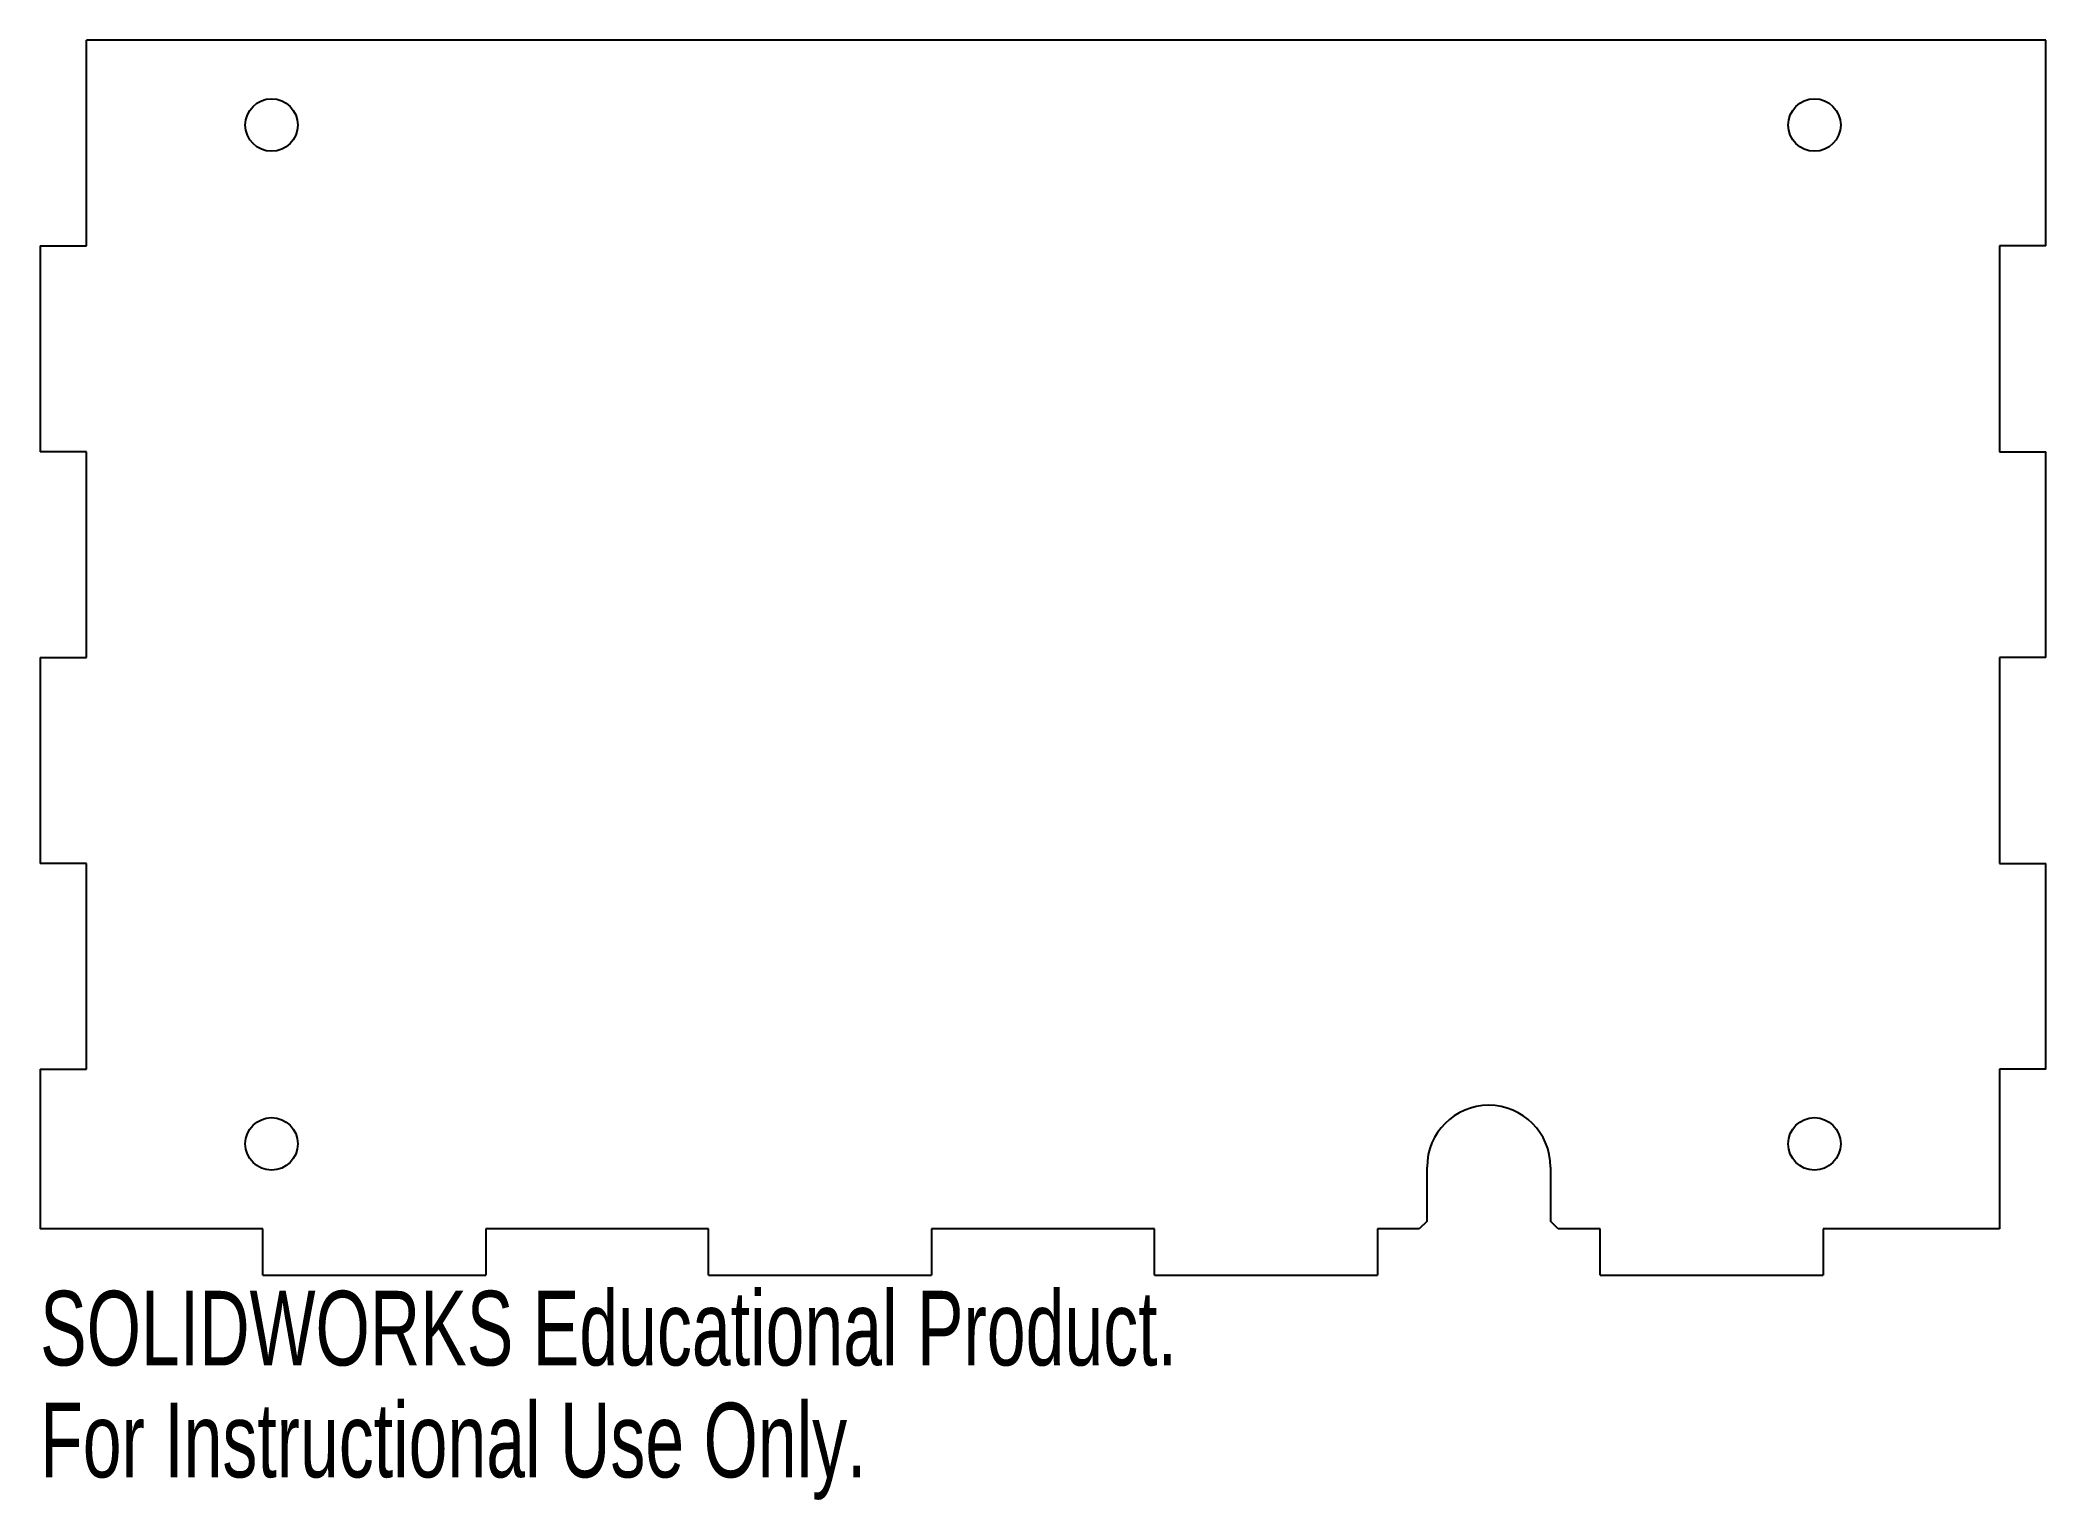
# Model space of a CAD drawing. Header units: millimetres. Extents: x 0 to 130, y -15 to 80.
import ezdxf

# ---------------------------------------------------------------- set-up
doc = ezdxf.new("R2010")
doc.units = ezdxf.units.MM
doc.styles.add('SLDTEXTSTYLE0', font='TXT', dxfattribs={"width": 0.7})

msp = doc.modelspace()

# ---------------------------------------------------------------- linework, layer by layer
at = {"color": 7, "linetype": 'Continuous', "lineweight": 25}
for p, q in [((3, 66.67), (3, 80)), ((130, 80), (3, 80)), ((130, 66.67), (130, 80)), ((0, 66.67), (0, 53.33)), ((0, 66.67), (3, 66.67)), ((130, 66.67), (127, 66.67)), ((127, 66.67), (127, 53.33)), ((3, 53.33), (0, 53.33)), ((3, 40), (3, 53.33)), ((127, 53.33), (130, 53.33)), ((130, 40), (130, 53.33)), ((0, 40), (0, 26.67)), ((0, 40), (3, 40)), ((130, 40), (127, 40)), ((127, 40), (127, 26.67)), ((3, 26.67), (0, 26.67)), ((3, 13.33), (3, 26.67)), ((127, 26.67), (130, 26.67)), ((130, 13.33), (130, 26.67)), ((0, 13.33), (0, 3)), ((0, 13.33), (3, 13.33)), ((130, 13.33), (127, 13.33)), ((127, 13.33), (127, 3)), ((89.89, 3.5), (89.89, 7)), ((97.89, 7), (97.89, 3.5)), ((14.44, 3), (0, 3)), ((14.44, 0), (14.44, 3)), ((43.33, 3), (28.89, 3)), ((28.89, 3), (28.89, 0)), ((43.33, 0), (43.33, 3)), ((72.22, 3), (57.78, 3)), ((57.78, 3), (57.78, 0)), ((72.22, 0), (72.22, 3)), ((89.39, 3), (86.67, 3)), ((86.67, 3), (86.67, 0)), ((89.89, 3.5), (89.39, 3)), ((98.39, 3), (97.89, 3.5)), ((101.11, 3), (98.39, 3)), ((101.11, 0), (101.11, 3)), ((127, 3), (115.56, 3)), ((115.56, 3), (115.56, 0)), ((14.44, 0), (28.89, 0)), ((43.33, 0), (57.78, 0)), ((72.22, 0), (86.67, 0)), ((101.11, 0), (115.56, 0))]:
    msp.add_line(p, q, dxfattribs=at)
for centre in [(15, 74.5), (115, 74.5), (15, 8.5), (115, 8.5)]:
    msp.add_circle(centre, 1.7, dxfattribs=at)
msp.add_arc((93.89, 7), 4, 0, 180, dxfattribs=at)

# ---------------------------------------------------------------- texts
at = {"color": 7, "linetype": 'Continuous', "char_height": 4.8336, "attachment_point": 1, "style": 'SLDTEXTSTYLE0'}
for s, insert in [('SOLIDWORKS Educational Product.', (0, -1.02)), ('For Instructional Use Only.', (0, -8.27))]:
    msp.add_mtext(s, dxfattribs=dict(at, insert=insert))

doc.saveas('drawing.dxf')
